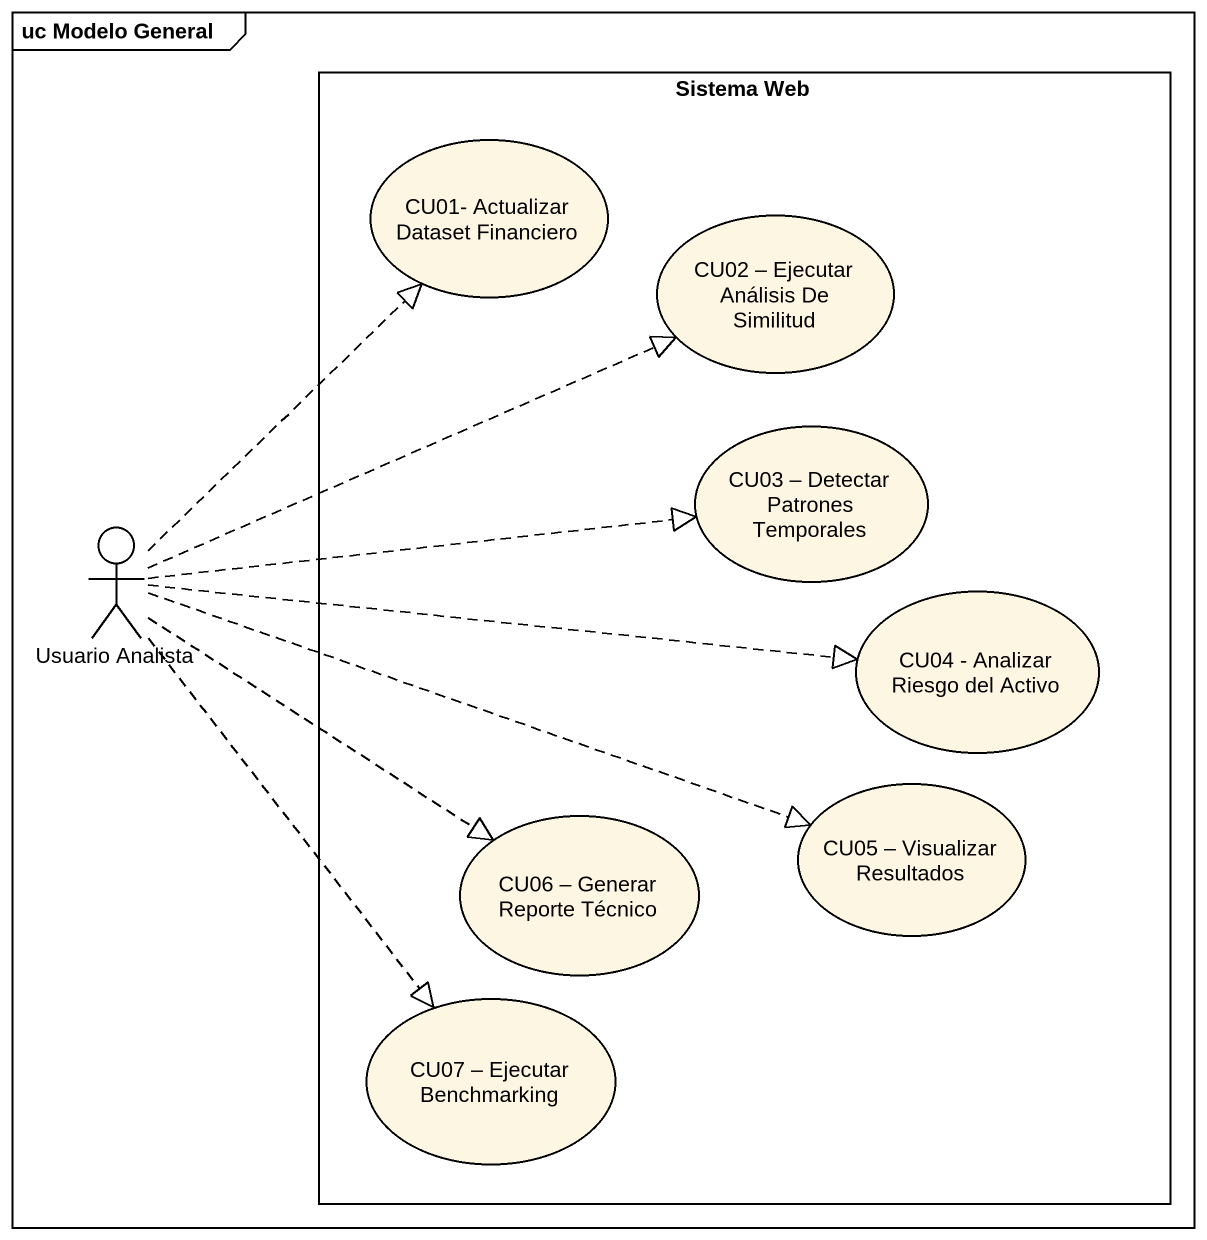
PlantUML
@startuml
mainframe uc Modelo General
rectangle "Sistema Web" as Sistema_Web {
  usecase "CU01- Actualizar Dataset Financiero" as CU01_Actualizar_Dataset
  usecase "CU02 – Ejecutar Análisis De Similitud" as CU02_Ejecutar_Análisis_De
  usecase "CU03 – Detectar Patrones Temporales" as CU03_Detectar_Patrones
  usecase "CU04 - Analizar Riesgo del Activo" as CU04_Analizar_Riesgo_del
  usecase "CU05 – Visualizar Resultados" as CU05_Visualizar_Resultados
  usecase "CU06 – Generar Reporte Técnico" as CU06_Generar_Reporte_Técnico
  usecase "CU07 – Ejecutar Benchmarking" as CU07_Ejecutar_Benchmarking
}
actor "Usuario Analista" as Usuario_Analista
Usuario_Analista .up.|> CU01_Actualizar_Dataset
Usuario_Analista .right.|> CU02_Ejecutar_Análisis_De
Usuario_Analista .right.|> CU03_Detectar_Patrones
Usuario_Analista .right.|> CU04_Analizar_Riesgo_del
Usuario_Analista .right.|> CU05_Visualizar_Resultados
Usuario_Analista ..|> CU06_Generar_Reporte_Técnico
Usuario_Analista ..|> CU07_Ejecutar_Benchmarking
@enduml
